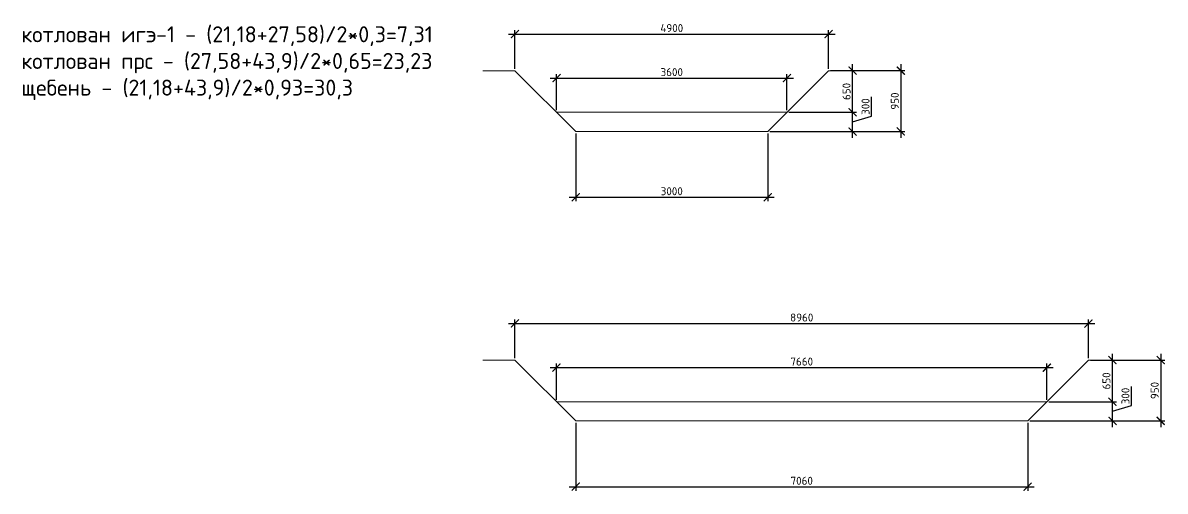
# Model space of a CAD drawing. Header units: millimetres. Extents: x 361462 to 407389, y 53461 to 94146.
# Drawn here: x 389546 to 407389, y 83520 to 90836 of the extents above; entities that cross this region are included whole.
import ezdxf

# ---------------------------------------------------------------- set-up
doc = ezdxf.new("R2010")
doc.units = ezdxf.units.MM
doc.header["$PDSIZE"] = 1
doc.layers.get('0').update_dxf_attribs({"lineweight": 0})
doc.layers.get('Defpoints').update_dxf_attribs({"color": 3})
doc.layers.add('ГП_Расстояние от зд до сетей', color=7, linetype='Continuous', lineweight=0)
doc.layers.add('помощь', color=1, linetype='Continuous', lineweight=0, plot=False)
doc.styles.add('ISOCPEUR', font='isocpeur.ttf')
doc.styles.add('СПДС Рамка 1.8', font='isocpeur.ttf', dxfattribs={"height": 1.8})
doc.dimstyles.new('SPDS-ISOCUP', dxfattribs={"dimscale": 10, "dimtxt": 2.5, "dimasz": 2.5, "dimexe": 1.25, "dimexo": 0.625, "dimtad": 1, "dimdec": 0, "dimrnd": 0.001, "dimtxsty": 'ISOCPEUR', "dimblk": 'ARCHTICK', "dimcen": 2.5, "dimdle": 2, "dimadec": 0, "dimazin": 2, "dimtfac": 0.75, "dimtdec": 0, "dimtmove": 1, "dimatfit": 3, "dimfxl": 1, "dimtolj": 1, "dimarcsym": 1})

# ---------------------------------------------------------------- blocks, each defined once
blk = doc.blocks.new('_ArchTick')
at = {"color": 0, "linetype": 'ByBlock', "lineweight": 30, "const_width": 0.15}
blk.add_lwpolyline([(-0.5, -0.5), (0.5, 0.5)], dxfattribs=at)
blk = doc.blocks.new('*D26')
at = {"layer": 'Defpoints', "color": 0, "ltscale": 10, "transparency": 16777216}
for p in [(398182, 89139), (401182, 89139), (401182, 88111)]:
    blk.add_point(p, dxfattribs=at)
at = {"layer": 'ГП_Расстояние от зд до сетей', "color": 0, "lineweight": -2, "ltscale": 10, "transparency": 16777216}
for p, q in [((398182, 89108), (398182, 88048)), ((401182, 89108), (401182, 88048)), ((398082, 88111), (401282, 88111))]:
    blk.add_line(p, q, dxfattribs=at)
at = {"layer": 'ГП_Расстояние от зд до сетей', "color": 0, "lineweight": -2, "ltscale": 10, "transparency": 16777216, "xscale": 125, "yscale": 125, "zscale": 125, "rotation": 180}
blk.add_blockref('_ArchTick', (398182, 88111), dxfattribs=at)
at = {"layer": 'ГП_Расстояние от зд до сетей', "color": 0, "lineweight": -2, "ltscale": 10, "transparency": 16777216, "xscale": 125, "yscale": 125, "zscale": 125}
blk.add_blockref('_ArchTick', (401182, 88111), dxfattribs=at)
at = {"layer": 'ГП_Расстояние от зд до сетей', "color": 0, "ltscale": 10, "transparency": 16777216, "insert": (399682, 88205), "char_height": 125, "attachment_point": 5, "style": 'ISOCPEUR'}
blk.add_mtext('\\A1;3000', dxfattribs=at)
blk = doc.blocks.new('*D27')
at = {"layer": 'Defpoints', "color": 0, "ltscale": 10, "transparency": 16777216}
for p in [(401482, 89973), (397882, 89439), (401482, 89439)]:
    blk.add_point(p, dxfattribs=at)
at = {"layer": 'ГП_Расстояние от зд до сетей', "color": 0, "lineweight": -2, "ltscale": 10, "transparency": 16777216}
for p, q in [((397782, 89973), (401582, 89973)), ((397882, 89470), (397882, 90035)), ((401482, 89470), (401482, 90035))]:
    blk.add_line(p, q, dxfattribs=at)
at = {"layer": 'ГП_Расстояние от зд до сетей', "color": 0, "lineweight": -2, "ltscale": 10, "transparency": 16777216, "xscale": 125, "yscale": 125, "zscale": 125, "rotation": 180}
blk.add_blockref('_ArchTick', (397882, 89973), dxfattribs=at)
at = {"layer": 'ГП_Расстояние от зд до сетей', "color": 0, "lineweight": -2, "ltscale": 10, "transparency": 16777216, "xscale": 125, "yscale": 125, "zscale": 125}
blk.add_blockref('_ArchTick', (401482, 89973), dxfattribs=at)
at = {"layer": 'ГП_Расстояние от зд до сетей', "color": 0, "ltscale": 10, "transparency": 16777216, "insert": (399682, 90066), "char_height": 125, "attachment_point": 5, "style": 'ISOCPEUR'}
blk.add_mtext('\\A1;3600', dxfattribs=at)
blk = doc.blocks.new('*D28')
at = {"layer": 'Defpoints', "color": 0, "ltscale": 10, "transparency": 16777216}
for p in [(402132, 90660), (397232, 90089), (402132, 90089)]:
    blk.add_point(p, dxfattribs=at)
at = {"layer": 'ГП_Расстояние от зд до сетей', "color": 0, "lineweight": -2, "ltscale": 10, "transparency": 16777216}
for p, q in [((397132, 90660), (402232, 90660)), ((397232, 90120), (397232, 90723)), ((402132, 90120), (402132, 90723))]:
    blk.add_line(p, q, dxfattribs=at)
at = {"layer": 'ГП_Расстояние от зд до сетей', "color": 0, "lineweight": -2, "ltscale": 10, "transparency": 16777216, "xscale": 125, "yscale": 125, "zscale": 125, "rotation": 180}
blk.add_blockref('_ArchTick', (397232, 90660), dxfattribs=at)
at = {"layer": 'ГП_Расстояние от зд до сетей', "color": 0, "lineweight": -2, "ltscale": 10, "transparency": 16777216, "xscale": 125, "yscale": 125, "zscale": 125}
blk.add_blockref('_ArchTick', (402132, 90660), dxfattribs=at)
at = {"layer": 'ГП_Расстояние от зд до сетей', "color": 0, "ltscale": 10, "transparency": 16777216, "insert": (399682, 90754), "char_height": 125, "attachment_point": 5, "style": 'ISOCPEUR'}
blk.add_mtext('\\A1;4900', dxfattribs=at)
blk = doc.blocks.new('*D29')
at = {"layer": 'Defpoints', "color": 0, "ltscale": 10, "transparency": 16777216}
for p in [(401482, 89439), (402506, 89439), (401182, 89139)]:
    blk.add_point(p, dxfattribs=at)
at = {"layer": 'ГП_Расстояние от зд до сетей', "color": 0, "lineweight": -2, "ltscale": 10, "transparency": 16777216}
for p, q in [((402803, 89378), (402803, 89678)), ((401513, 89439), (402569, 89439)), ((402506, 89039), (402506, 89539)), ((402506, 89289), (402803, 89378)), ((401213, 89139), (402569, 89139))]:
    blk.add_line(p, q, dxfattribs=at)
at = {"layer": 'ГП_Расстояние от зд до сетей', "color": 0, "lineweight": -2, "ltscale": 10, "transparency": 16777216, "xscale": 125, "yscale": 125, "zscale": 125}
for p, rotation in [((402506, 89439), 90), ((402506, 89139), 270)]:
    blk.add_blockref('_ArchTick', p, dxfattribs=dict(at, rotation=rotation))
at = {"layer": 'ГП_Расстояние от зд до сетей', "color": 0, "ltscale": 10, "transparency": 16777216, "insert": (402709, 89528), "char_height": 125, "attachment_point": 5, "rotation": 90, "style": 'ISOCPEUR'}
blk.add_mtext('\\A1;300', dxfattribs=at)
blk = doc.blocks.new('*D30')
at = {"layer": 'Defpoints', "color": 0, "ltscale": 10, "transparency": 16777216}
for p in [(402132, 90089), (402506, 90089), (401482, 89439)]:
    blk.add_point(p, dxfattribs=at)
at = {"layer": 'ГП_Расстояние от зд до сетей', "color": 0, "lineweight": -2, "ltscale": 10, "transparency": 16777216}
for p, q in [((402506, 89339), (402506, 90189)), ((402163, 90089), (402569, 90089)), ((401513, 89439), (402569, 89439))]:
    blk.add_line(p, q, dxfattribs=at)
at = {"layer": 'ГП_Расстояние от зд до сетей', "color": 0, "lineweight": -2, "ltscale": 10, "transparency": 16777216, "xscale": 125, "yscale": 125, "zscale": 125}
for p, rotation in [((402506, 90089), 90), ((402506, 89439), 270)]:
    blk.add_blockref('_ArchTick', p, dxfattribs=dict(at, rotation=rotation))
at = {"layer": 'ГП_Расстояние от зд до сетей', "color": 0, "ltscale": 10, "transparency": 16777216, "insert": (402412, 89764), "char_height": 125, "attachment_point": 5, "rotation": 90, "style": 'ISOCPEUR'}
blk.add_mtext('\\A1;650', dxfattribs=at)
blk = doc.blocks.new('*D31')
at = {"layer": 'Defpoints', "color": 0, "ltscale": 10, "transparency": 16777216}
for p in [(402132, 90089), (401182, 89139), (403260, 89139)]:
    blk.add_point(p, dxfattribs=at)
at = {"layer": 'ГП_Расстояние от зд до сетей', "color": 0, "lineweight": -2, "ltscale": 10, "transparency": 16777216}
for p, q in [((403260, 90189), (403260, 89039)), ((402163, 90089), (403322, 90089)), ((401213, 89139), (403322, 89139))]:
    blk.add_line(p, q, dxfattribs=at)
at = {"layer": 'ГП_Расстояние от зд до сетей', "color": 0, "lineweight": -2, "ltscale": 10, "transparency": 16777216, "xscale": 125, "yscale": 125, "zscale": 125}
for p, rotation in [((403260, 90089), 90), ((403260, 89139), 270)]:
    blk.add_blockref('_ArchTick', p, dxfattribs=dict(at, rotation=rotation))
at = {"layer": 'ГП_Расстояние от зд до сетей', "color": 0, "ltscale": 10, "transparency": 16777216, "insert": (403166, 89614), "char_height": 125, "attachment_point": 5, "rotation": 90, "style": 'ISOCPEUR'}
blk.add_mtext('\\A1;950', dxfattribs=at)
blk = doc.blocks.new('*D32')
at = {"layer": 'Defpoints', "color": 0, "ltscale": 10, "transparency": 16777216}
for p in [(398182, 84617), (405242, 84617), (405242, 83589)]:
    blk.add_point(p, dxfattribs=at)
at = {"layer": 'ГП_Расстояние от зд до сетей', "color": 0, "lineweight": -2, "ltscale": 10, "transparency": 16777216}
for p, q in [((398182, 84585), (398182, 83526)), ((405242, 84585), (405242, 83526)), ((398082, 83589), (405342, 83589))]:
    blk.add_line(p, q, dxfattribs=at)
at = {"layer": 'ГП_Расстояние от зд до сетей', "color": 0, "lineweight": -2, "ltscale": 10, "transparency": 16777216, "xscale": 125, "yscale": 125, "zscale": 125, "rotation": 180}
blk.add_blockref('_ArchTick', (398182, 83589), dxfattribs=at)
at = {"layer": 'ГП_Расстояние от зд до сетей', "color": 0, "lineweight": -2, "ltscale": 10, "transparency": 16777216, "xscale": 125, "yscale": 125, "zscale": 125}
blk.add_blockref('_ArchTick', (405242, 83589), dxfattribs=at)
at = {"layer": 'ГП_Расстояние от зд до сетей', "color": 0, "ltscale": 10, "transparency": 16777216, "insert": (401712, 83682), "char_height": 125, "attachment_point": 5, "style": 'ISOCPEUR'}
blk.add_mtext('\\A1;7060', dxfattribs=at)
blk = doc.blocks.new('*D33')
at = {"layer": 'Defpoints', "color": 0, "ltscale": 10, "transparency": 16777216}
for p in [(405542, 85450), (397882, 84917), (405542, 84917)]:
    blk.add_point(p, dxfattribs=at)
at = {"layer": 'ГП_Расстояние от зд до сетей', "color": 0, "lineweight": -2, "ltscale": 10, "transparency": 16777216}
for p, q in [((397882, 84948), (397882, 85513)), ((405542, 84948), (405542, 85513)), ((397782, 85450), (405642, 85450))]:
    blk.add_line(p, q, dxfattribs=at)
at = {"layer": 'ГП_Расстояние от зд до сетей', "color": 0, "lineweight": -2, "ltscale": 10, "transparency": 16777216, "xscale": 125, "yscale": 125, "zscale": 125, "rotation": 180}
blk.add_blockref('_ArchTick', (397882, 85450), dxfattribs=at)
at = {"layer": 'ГП_Расстояние от зд до сетей', "color": 0, "lineweight": -2, "ltscale": 10, "transparency": 16777216, "xscale": 125, "yscale": 125, "zscale": 125}
blk.add_blockref('_ArchTick', (405542, 85450), dxfattribs=at)
at = {"layer": 'ГП_Расстояние от зд до сетей', "color": 0, "ltscale": 10, "transparency": 16777216, "insert": (401712, 85544), "char_height": 125, "attachment_point": 5, "style": 'ISOCPEUR'}
blk.add_mtext('\\A1;7660', dxfattribs=at)
blk = doc.blocks.new('*D34')
at = {"layer": 'Defpoints', "color": 0, "ltscale": 10, "transparency": 16777216}
for p in [(406192, 86138), (397232, 85567), (406192, 85567)]:
    blk.add_point(p, dxfattribs=at)
at = {"layer": 'ГП_Расстояние от зд до сетей', "color": 0, "lineweight": -2, "ltscale": 10, "transparency": 16777216}
for p, q in [((397232, 85598), (397232, 86201)), ((406192, 85598), (406192, 86201)), ((397132, 86138), (406292, 86138))]:
    blk.add_line(p, q, dxfattribs=at)
at = {"layer": 'ГП_Расстояние от зд до сетей', "color": 0, "lineweight": -2, "ltscale": 10, "transparency": 16777216, "xscale": 125, "yscale": 125, "zscale": 125, "rotation": 180}
blk.add_blockref('_ArchTick', (397232, 86138), dxfattribs=at)
at = {"layer": 'ГП_Расстояние от зд до сетей', "color": 0, "lineweight": -2, "ltscale": 10, "transparency": 16777216, "xscale": 125, "yscale": 125, "zscale": 125}
blk.add_blockref('_ArchTick', (406192, 86138), dxfattribs=at)
at = {"layer": 'ГП_Расстояние от зд до сетей', "color": 0, "ltscale": 10, "transparency": 16777216, "insert": (401712, 86232), "char_height": 125, "attachment_point": 5, "style": 'ISOCPEUR'}
blk.add_mtext('\\A1;8960', dxfattribs=at)
blk = doc.blocks.new('*D35')
at = {"layer": 'Defpoints', "color": 0, "ltscale": 10, "transparency": 16777216}
for p in [(405542, 84917), (406566, 84917), (405242, 84617)]:
    blk.add_point(p, dxfattribs=at)
at = {"layer": 'ГП_Расстояние от зд до сетей', "color": 0, "lineweight": -2, "ltscale": 10, "transparency": 16777216}
for p, q in [((406863, 84856), (406863, 85156)), ((406566, 84517), (406566, 85017)), ((405573, 84917), (406629, 84917)), ((406566, 84767), (406863, 84856)), ((405273, 84617), (406629, 84617))]:
    blk.add_line(p, q, dxfattribs=at)
at = {"layer": 'ГП_Расстояние от зд до сетей', "color": 0, "lineweight": -2, "ltscale": 10, "transparency": 16777216, "xscale": 125, "yscale": 125, "zscale": 125}
for p, rotation in [((406566, 84917), 90), ((406566, 84617), 270)]:
    blk.add_blockref('_ArchTick', p, dxfattribs=dict(at, rotation=rotation))
at = {"layer": 'ГП_Расстояние от зд до сетей', "color": 0, "ltscale": 10, "transparency": 16777216, "insert": (406769, 85006), "char_height": 125, "attachment_point": 5, "rotation": 90, "style": 'ISOCPEUR'}
blk.add_mtext('\\A1;300', dxfattribs=at)
blk = doc.blocks.new('*D36')
at = {"layer": 'Defpoints', "color": 0, "ltscale": 10, "transparency": 16777216}
for p in [(406192, 85567), (406566, 85567), (405542, 84917)]:
    blk.add_point(p, dxfattribs=at)
at = {"layer": 'ГП_Расстояние от зд до сетей', "color": 0, "lineweight": -2, "ltscale": 10, "transparency": 16777216}
for p, q in [((406566, 84817), (406566, 85667)), ((406223, 85567), (406629, 85567)), ((405573, 84917), (406629, 84917))]:
    blk.add_line(p, q, dxfattribs=at)
at = {"layer": 'ГП_Расстояние от зд до сетей', "color": 0, "lineweight": -2, "ltscale": 10, "transparency": 16777216, "xscale": 125, "yscale": 125, "zscale": 125}
for p, rotation in [((406566, 85567), 90), ((406566, 84917), 270)]:
    blk.add_blockref('_ArchTick', p, dxfattribs=dict(at, rotation=rotation))
at = {"layer": 'ГП_Расстояние от зд до сетей', "color": 0, "ltscale": 10, "transparency": 16777216, "insert": (406472, 85242), "char_height": 125, "attachment_point": 5, "rotation": 90, "style": 'ISOCPEUR'}
blk.add_mtext('\\A1;650', dxfattribs=at)
blk = doc.blocks.new('*D37')
at = {"layer": 'Defpoints', "color": 0, "ltscale": 10, "transparency": 16777216}
for p in [(406192, 85567), (405242, 84617), (407320, 84617)]:
    blk.add_point(p, dxfattribs=at)
at = {"layer": 'ГП_Расстояние от зд до сетей', "color": 0, "lineweight": -2, "ltscale": 10, "transparency": 16777216}
for p, q in [((407320, 85667), (407320, 84517)), ((406223, 85567), (407382, 85567)), ((405273, 84617), (407382, 84617))]:
    blk.add_line(p, q, dxfattribs=at)
at = {"layer": 'ГП_Расстояние от зд до сетей', "color": 0, "lineweight": -2, "ltscale": 10, "transparency": 16777216, "xscale": 125, "yscale": 125, "zscale": 125}
for p, rotation in [((407320, 85567), 90), ((407320, 84617), 270)]:
    blk.add_blockref('_ArchTick', p, dxfattribs=dict(at, rotation=rotation))
at = {"layer": 'ГП_Расстояние от зд до сетей', "color": 0, "ltscale": 10, "transparency": 16777216, "insert": (407226, 85092), "char_height": 125, "attachment_point": 5, "rotation": 90, "style": 'ISOCPEUR'}
blk.add_mtext('\\A1;950', dxfattribs=at)

msp = doc.modelspace()

# ---------------------------------------------------------------- linework, layer by layer
at = {"layer": 'помощь', "ltscale": 10}
for p, q in [((397881.9, 89438.9), (401481.9, 89438.9)), ((397881.9, 84916.7), (405541.9, 84916.7))]:
    msp.add_line(p, q, dxfattribs=at)
at = {"layer": 'помощь', "flags": 128}
for points in [[(396731.9, 90088.9), (397231.9, 90088.9), (398181.9, 89138.9), (401181.9, 89138.9), (402131.9, 90088.9), (402631.9, 90088.9)], [(396731.9, 85566.7), (397231.9, 85566.7), (398181.9, 84616.7), (405241.9, 84616.7), (406191.9, 85566.7), (406691.9, 85566.7)]]:
    msp.add_lwpolyline(points, dxfattribs=at)

# ---------------------------------------------------------------- texts
at = {"insert": (389522.1, 90782.3, -267.3), "char_height": 250, "width": 8281.117, "attachment_point": 1, "style": 'СПДС Рамка 1.8'}
msp.add_mtext('котлован игэ-1 - (21,18+27,58)/2*0,3=7,31\\Pкотлован прс - (27,58+43,9)/2*0,65=23,23\\Pщебень - (21,18+43,9)/2*0,93=30,3 ', dxfattribs=at)

# ---------------------------------------------------------------- dimensions: what is measured, and where the dimension line sits
at = {"layer": 'ГП_Расстояние от зд до сетей', "ltscale": 10}
for base, p1, p2, picture, middle in [((402131.9, 90660.3), (397231.9, 90088.9), (402131.9, 90088.9), '*D28', (399681.9, 90754.1)), ((401481.9, 89972.5), (397881.9, 89438.9), (401481.9, 89438.9), '*D27', (399681.9, 90066.3)), ((401181.9, 88110.9), (398181.9, 89138.9), (401181.9, 89138.9), '*D26', (399681.9, 88204.7)), ((406191.9, 86138.1), (397231.9, 85566.7), (406191.9, 85566.7), '*D34', (401711.9, 86231.8)), ((405541.9, 85450.3), (397881.9, 84916.7), (405541.9, 84916.7), '*D33', (401711.9, 85544)), ((405241.9, 83588.7), (398181.9, 84616.7), (405241.9, 84616.7), '*D32', (401711.9, 83682.5))]:
    dim = msp.add_linear_dim(base=base, p1=p1, p2=p2, dimstyle='SPDS-ISOCUP', override={"dimscale": 50}, dxfattribs=at)
    dim.commit()
    dim.dimension.update_dxf_attribs({"geometry": picture, "text_midpoint": middle})
for base, p1, p2, picture, middle in [((403259.8, 89138.9), (402131.9, 90088.9), (401181.9, 89138.9), '*D31', (403166, 89613.9)), ((402506, 90088.9), (401481.9, 89438.9), (402131.9, 90088.9), '*D30', (402412.3, 89763.9)), ((402506, 89438.9), (401181.9, 89138.9), (401481.9, 89438.9), '*D29', (402709.2, 89409.2)), ((407319.8, 84616.7), (406191.9, 85566.7), (405241.9, 84616.7), '*D37', (407226, 85091.7)), ((406566, 85566.7), (405541.9, 84916.7), (406191.9, 85566.7), '*D36', (406472.3, 85241.7)), ((406566, 84916.7), (405241.9, 84616.7), (405541.9, 84916.7), '*D35', (406769.2, 84887))]:
    dim = msp.add_linear_dim(base=base, p1=p1, p2=p2, angle=90, dimstyle='SPDS-ISOCUP', override={"dimscale": 50}, dxfattribs=at)
    dim.commit()
    dim.dimension.update_dxf_attribs({"geometry": picture, "text_midpoint": middle})

doc.saveas('drawing.dxf')
